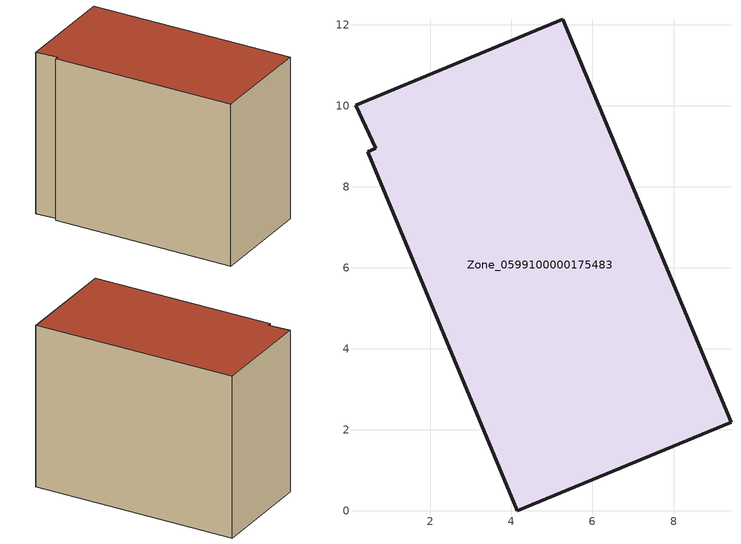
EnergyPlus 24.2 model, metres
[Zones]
Zone_0599100000175483
 floor ground (C_G): 0.15,10.01 5.27,12.14 9.42,2.19 4.15,0 0.45,8.87 0.65,8.95 z3.65
 wall outside (C_F): 9.42,2.19 5.27,12.14 0.15,10.01 0.65,8.95 0.45,8.87 4.15,0 9.42,2.19 z3.65:12.31
 roof outside (C_R): 5.27,12.14 0.15,10.01 0.65,8.95 0.45,8.87 4.15,0 9.42,2.19 z12.31
[BUILDING]
Pand.0599100000175483: North Axis=0; Terrain=City; Loads Convergence Tolerance Value=0.04; Temperature Convergence Tolerance Value=0.4; Solar Distribution=FullExterior; Maximum Number of Warmup Days=25; Minimum Number of Warmup Days=1
[Site:Location]
Rotterdam.The.Hague.AP_ZH_NLD Design_Conditions: Latitude=51.96; Longitude=4.45; Time Zone=1; Elevation=-4.5
[SITE:GROUNDTEMPERATURE:BUILDINGSURFACE]
18, 18, 18, 18, 18, 18, 18, 18, 18, 18, 18, 18
[MATERIAL] Thermal Absorptance=0.9; Solar Absorptance=0.7; Visible Absorptance=0.7
Name | Roughness | Thickness | Conductivity | Density | Specific Heat
G.TC.1975-1991 | MediumSmooth | 0.15 | 0.288461 | 540 | 1210
F.TC.1975-1991 | Rough | 0.3 | 0.230769 | 1920 | 840
R.TC.1975-1991 | MediumRough | 0.2 | 0.153846 | 1500 | 1000
[CONSTRUCTION]
C_G: G.TC.1975-1991
C_F: F.TC.1975-1991
C_R: R.TC.1975-1991
[ZONE]
Zone_0599100000175483: Type=1; Multiplier=1; Ceiling Height=Autocalculate; Volume=Autocalculate; Floor Area=autocalculate; Part of Total Floor Area=Yes
[ZONEINFILTRATION:DESIGNFLOWRATE]
Infil_Zone_0599100000175483: Zone or ZoneList or Space or SpaceList=Zone_0599100000175483; Schedule=AlwaysOn; Design Flow Rate Calculation Method=Flow/Area; Flow Rate per Floor Area=0.003; Constant Term Coefficient=1; Temperature Term Coefficient=0; Velocity Term Coefficient=0; Velocity Squared Term Coefficient=0
[HVACTEMPLATE:ZONE:IDEALLOADSAIRSYSTEM]
Zone_0599100000175483: Maximum Heating Supply Air Temperature=50; Minimum Cooling Supply Air Temperature=13; Maximum Heating Supply Air Humidity Ratio=0.0156; Minimum Cooling Supply Air Humidity Ratio=0.0077; Heating Limit=NoLimit; Cooling Limit=NoLimit; Dehumidification Control Type=ConstantSensibleHeatRatio; Cooling Sensible Heat Ratio=0.7; Dehumidification Setpoint=60; Humidification Control Type=None; Humidification Setpoint=30; Outdoor Air Method=None; Outdoor Air Flow Rate per Person=0.00944; Outdoor Air Flow Rate per Zone Floor Area=0; Outdoor Air Flow Rate per Zone=0; Demand Controlled Ventilation Type=None; Outdoor Air Economizer Type=NoEconomizer; Heat Recovery Type=None; Sensible Heat Recovery Effectiveness=0.7; Latent Heat Recovery Effectiveness=0.65
[ZONECONTROL:THERMOSTAT]
ThermostatControl_Zone_0599100000175483: Zone or ZoneList=Zone_0599100000175483; Control Type Schedule=DualSetpointControlType; Control 1=Thermostat_Zone_0599100000175483; Temperature Difference Between Cutout And Setpoint=0
[THERMOSTATSETPOINT:DUALSETPOINT]
Thermostat_Zone_0599100000175483: Heating Setpoint Temperature Schedule=HeatingSetpoint_Zone_0599100000175483; Cooling Setpoint Temperature Schedule=CoolingSetpoint_Zone_0599100000175483
[SCHEDULE:COMPACT]
HeatingSetpoint_Zone_0599100000175483: Through: 12/31, For: AllDays, Until: 24:00, 21
CoolingSetpoint_Zone_0599100000175483: Through: 12/31, For: AllDays, Until: 24:00, 24
DualSetpointControlType: Through: 12/31, For: AllDays, Until: 24:00, 4
AlwaysOn: Through: 12/31, For: AllDays, Until: 24:00, 1
